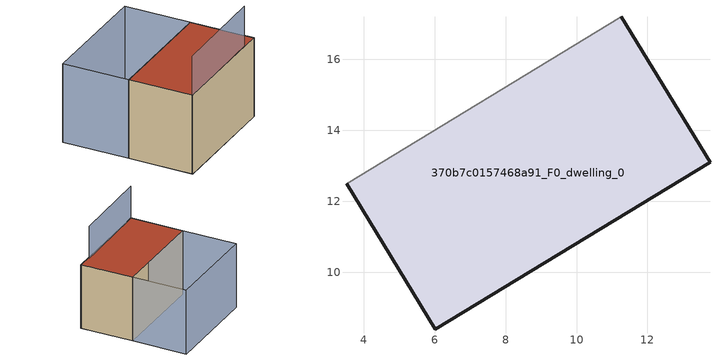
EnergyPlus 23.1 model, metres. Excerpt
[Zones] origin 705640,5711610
370b7c0157468a91_F0_dwelling_0
 floor ground (EU_floor_Construction): 13.76,13.09 11.25,17.2 3.52,12.5 6.03,8.39 z0
 wall outside (EU_wall_Construction): 11.25,17.2 13.76,13.09 6.03,8.39 3.52,12.5 z0:6
 wall adiabatic (EU_wall_Construction): 3.52,12.5 11.25,17.2 z0:6
 roof outside (EU_roof_Construction): 11.25,17.2 13.76,13.09 6.03,8.39 3.52,12.5 z6
shading: 6.03,8.39 12.62,12.51 z0:9; 11.25,17.2 3.52,12.5 / 3.52,12.5 0.95,16.72 / 0.95,16.72 8.69,21.42 / 8.69,21.42 11.25,17.2 z0:6
[Building]
EU S2 Campaign: North Axis=0; Terrain=City; Solar Distribution=FullExterior
[Site:Location]
London: Latitude=51.5; Longitude=-0.5; Time Zone=0; Elevation=25
[SizingPeriod:WeatherFileDays]
AnnualSizingPeriod: Begin Month=1; Begin Day of Month=1; End Month=12; End Day of Month=31; Day of Week for Start Day=Monday; Use Weather File Daylight Saving Period=No; Use Weather File Rain and Snow Indicators=No
[MATERIAL]
EU_InternalMass_Material: Roughness=MediumRough; Thickness=0.1; Conductivity=1; Density=1800; Specific Heat=900; Thermal Absorptance=0.9; Solar Absorptance=0.7; Visible Absorptance=0.7
[MATERIAL:NOMASS] Roughness=MediumRough; Thermal Absorptance=0.9; Solar Absorptance=0.7; Visible Absorptance=0.7
Name | Thermal Resistance
EU_wall_NoMass | 0.724719
EU_roof_NoMass | 2.98947
EU_floor_NoMass | 2.39157
[CONSTRUCTION]
EU_wall_Construction: EU_wall_NoMass
EU_roof_Construction: EU_roof_NoMass
EU_floor_Construction: EU_floor_NoMass
EU_InternalMass_Construction: EU_InternalMass_Material
[ZONE]
370b7c0157468a91_F0_dwelling_0: Type=1; Multiplier=1; Ceiling Height=autocalculate; Volume=261.434; Floor Area=autocalculate; Part of Total Floor Area=Yes
[INTERNALMASS]
370b7c0157468a91_F0_dwelling_0_EU_InternalMass: Construction=EU_InternalMass_Construction; Zone or ZoneList=370b7c0157468a91_F0_dwelling_0; Surface Area=43.5721
[OTHEREQUIPMENT]
EU_Step8_InternalGain_370b7c0157468a91_F0_dwelling_0_f000: Fuel Type=Electricity; Zone or ZoneList or Space or SpaceList=370b7c0157468a91_F0_dwelling_0; Schedule=EU_Step8_GainSchedule_370b7c0157468a91_F0_dwelling_0_f000; Design Level Calculation Method=Watts/Area; Power per Zone Floor Area=1; Fraction Latent=0; Fraction Radiant=0; Fraction Lost=0; Carbon Dioxide Generation Rate=0; EndUse Subcategory=EU_Step8_InternalGains
[ZONEVENTILATION:DESIGNFLOWRATE]
EU_ConstantAir_370b7c0157468a91_F0_dwelling_0: Zone or ZoneList or Space or SpaceList=370b7c0157468a91_F0_dwelling_0; Schedule=EU_AlwaysOn; Design Flow Rate Calculation Method=AirChanges/Hour; Air Changes per Hour=0.418135; Ventilation Type=Natural; Fan Pressure Rise=0; Fan Total Efficiency=1; Constant Term Coefficient=1; Temperature Term Coefficient=0; Velocity Term Coefficient=0; Velocity Squared Term Coefficient=0; Minimum Indoor Temperature=-100; Maximum Indoor Temperature=100; Delta Temperature=-100; Minimum Outdoor Temperature=-100; Maximum Outdoor Temperature=100; Maximum Wind Speed=40
[HVACTEMPLATE:THERMOSTAT]
EU_HeatOnly_370b7c0157468a91_F0_dwelling_0: Constant Heating Setpoint=20; Constant Cooling Setpoint=50
[HVACTEMPLATE:ZONE:IDEALLOADSAIRSYSTEM]
370b7c0157468a91_F0_dwelling_0: Template Thermostat=EU_HeatOnly_370b7c0157468a91_F0_dwelling_0; System Availability Schedule=EU_AlwaysOn; Maximum Heating Supply Air Temperature=50; Minimum Cooling Supply Air Temperature=13; Maximum Heating Supply Air Humidity Ratio=0.0156; Minimum Cooling Supply Air Humidity Ratio=0.0077; Heating Limit=NoLimit; Cooling Limit=NoLimit; Heating Availability Schedule=EU_AlwaysOn; Cooling Availability Schedule=EU_CoolingOff; Dehumidification Control Type=ConstantSensibleHeatRatio; Cooling Sensible Heat Ratio=0.7; Dehumidification Setpoint=60; Humidification Control Type=None; Humidification Setpoint=30; Outdoor Air Method=None; Outdoor Air Flow Rate per Person=0.00944; Outdoor Air Flow Rate per Zone Floor Area=0; Outdoor Air Flow Rate per Zone=0; Demand Controlled Ventilation Type=None; Outdoor Air Economizer Type=NoEconomizer; Heat Recovery Type=None; Sensible Heat Recovery Effectiveness=0.7; Latent Heat Recovery Effectiveness=0.65
[SIZING:ZONE]
370b7c0157468a91_F0_dwelling_0: Zone Cooling Design Supply Air Temperature Input Method=SupplyAirTemperature; Zone Cooling Design Supply Air Temperature=13; Zone Heating Design Supply Air Temperature Input Method=SupplyAirTemperature; Zone Heating Design Supply Air Temperature=50; Zone Cooling Design Supply Air Humidity Ratio=0.008; Zone Heating Design Supply Air Humidity Ratio=0.008; Cooling Design Air Flow Method=DesignDay; Cooling Design Air Flow Rate=0; Cooling Minimum Air Flow per Zone Floor Area=0.000762; Cooling Minimum Air Flow=0; Cooling Minimum Air Flow Fraction=0.2; Heating Design Air Flow Method=DesignDay; Heating Design Air Flow Rate=0; Heating Maximum Air Flow per Zone Floor Area=0.002032; Heating Maximum Air Flow=0.141576; Heating Maximum Air Flow Fraction=0.3; Account for Dedicated Outdoor Air System=No; Dedicated Outdoor Air System Control Strategy=NeutralSupplyAir; Dedicated Outdoor Air Low Setpoint Temperature for Design=autosize; Dedicated Outdoor Air High Setpoint Temperature for Design=autosize; Zone Load Sizing Method=Sensible Load Only No Latent Load; Zone Latent Cooling Design Supply Air Humidity Ratio Input Method=HumidityRatioDifference; Zone Cooling Design Supply Air Humidity Ratio Difference=0.005; Zone Latent Heating Design Supply Air Humidity Ratio Input Method=HumidityRatioDifference; Zone Humidification Design Supply Air Humidity Ratio Difference=0.005
[SCHEDULE:CONSTANT]
Name | Hourly Value
EU_AlwaysOn | 1
EU_CoolingOff | 0
[SCHEDULE:FILE]
EU_Step8_GainSchedule_370b7c0157468a91_F0_dwelling_0_f000: File=../../schedules/370b7c0157468a91/370b7c0157468a91_F0_dwelling_0_f000_gain.csv; Column Number=1; Rows to Skip at Top=0; Number of Hours of Data=8760; Column Separator=Comma; Interpolate to Timestep=No; Minutes per Item=60; Adjust Schedule for Daylight Savings=Yes
